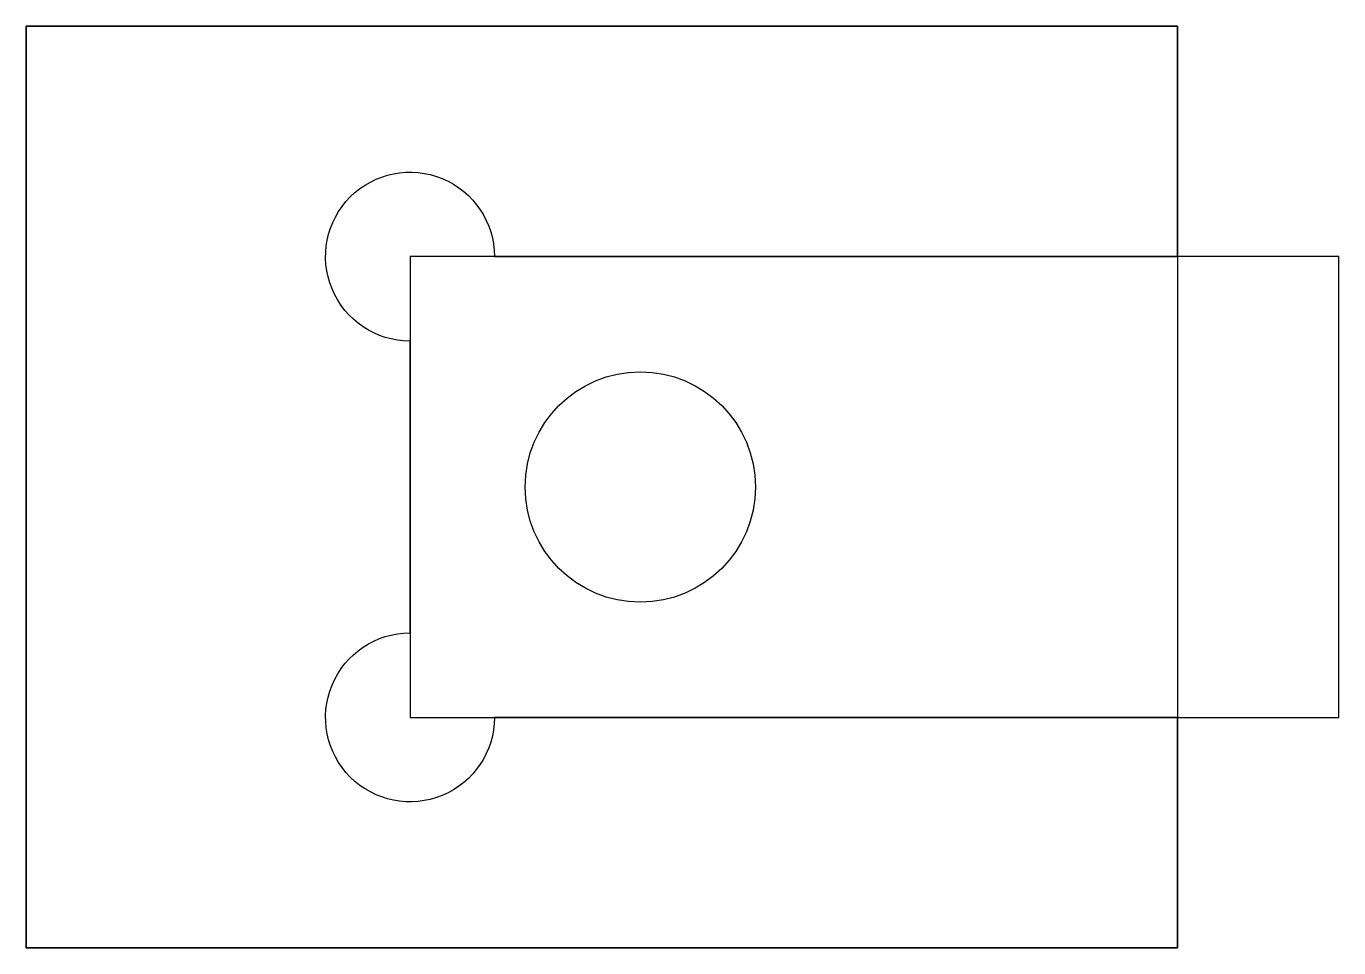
# Model space of a CAD drawing. Header units: inches. Extents: x 0 to 17.1, y 0 to 12.
import ezdxf

# ---------------------------------------------------------------- set-up
doc = ezdxf.new("R2010")
doc.units = ezdxf.units.IN
doc.header["$MEASUREMENT"] = 0

msp = doc.modelspace()

# ---------------------------------------------------------------- linework, layer by layer
msp.add_lwpolyline([(6.1, 9), (15, 9), (15, 12), (0, 12), (0, 0), (15, 0), (15, 3), (6.1, 3, -2.414214), (5, 4.1), (5, 7.9, -2.414214)], format="xyb", close=True)
for points in [[(0, 12), (15, 12), (15, 0), (0, 0)], [(17.1, 9), (5, 9), (5, 3), (17.1, 3)]]:
    msp.add_lwpolyline(points, close=True)
msp.add_circle((8, 6), 1.5)

doc.saveas('drawing.dxf')
